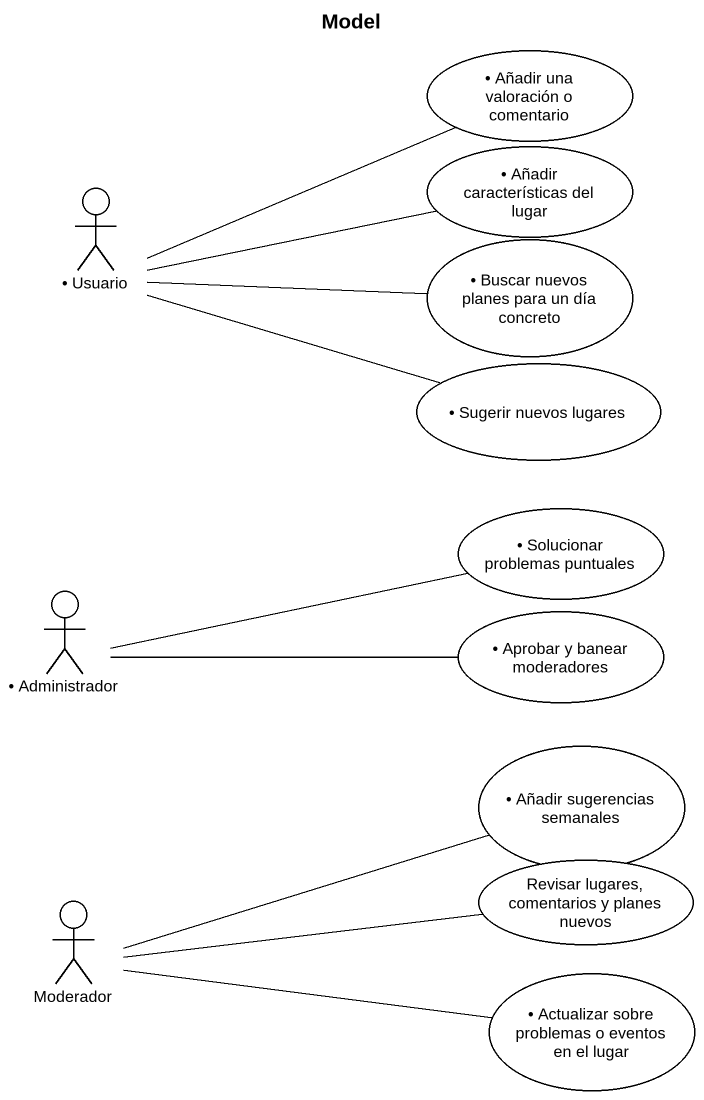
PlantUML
@startuml
title Model
usecase "• Añadir una valoración o comentario" as Añadir_una_valoración_o
actor "• Usuario" as Usuario
usecase "• Añadir características del lugar" as Añadir_características_del
usecase "• Buscar nuevos planes para un día concreto" as Buscar_nuevos_planes_para
usecase "• Sugerir nuevos lugares" as Sugerir_nuevos_lugares
usecase "• Solucionar problemas puntuales" as Solucionar_problemas
actor "• Administrador" as Administrador
usecase "• Aprobar y banear moderadores" as Aprobar_y_banear_moderadores
usecase "• Añadir sugerencias semanales" as Añadir_sugerencias_semanales
usecase "Revisar lugares, comentarios y planes nuevos" as Revisar_lugares_comentarios
actor Moderador
usecase "• Actualizar sobre problemas o eventos en el lugar" as Actualizar_sobre_problemas
Usuario -right- Añadir_una_valoración_o
Usuario -right- Añadir_características_del
Usuario -right- Buscar_nuevos_planes_para
Usuario -right- Sugerir_nuevos_lugares
Administrador -right- Solucionar_problemas
Administrador -right- Aprobar_y_banear_moderadores
Revisar_lugares_comentarios -left- Moderador
Moderador -right- Añadir_sugerencias_semanales
Actualizar_sobre_problemas -left- Moderador
@enduml
